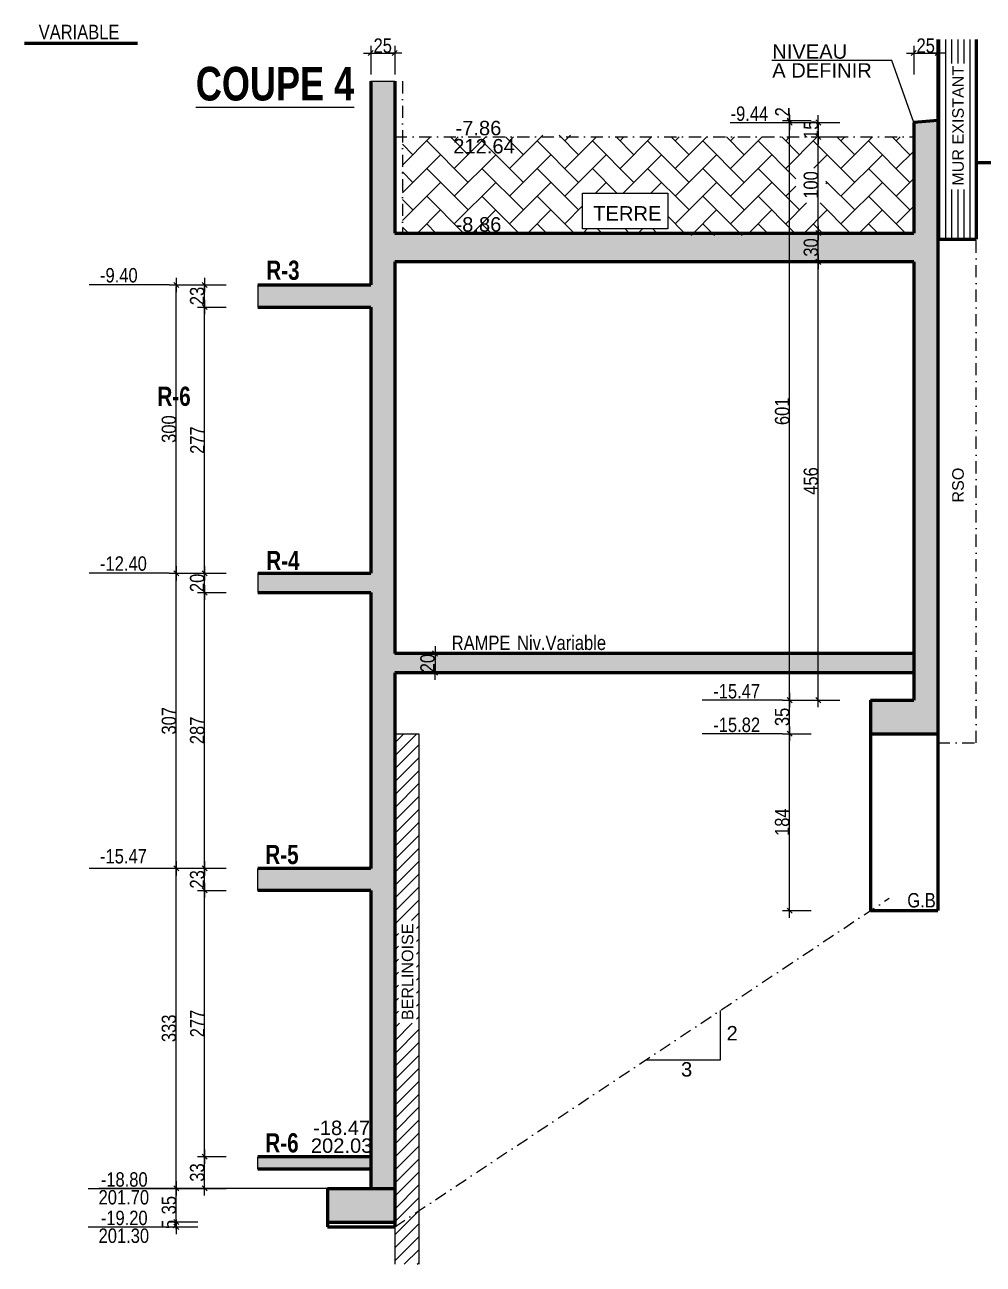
# Model space of a CAD drawing. Header units: millimetres. Extents: x -26249 to 60250, y -21218 to 23336.
# Drawn here: x 28695 to 29692, y 1160 to 2450 of the extents above; entities that cross this region are included whole.
import ezdxf
from ezdxf.enums import TextEntityAlignment as Align

# ---------------------------------------------------------------- set-up
doc = ezdxf.new("R2010")
doc.units = ezdxf.units.MM
doc.linetypes.add('TIRETPTX2', pattern=[50.8, 25.4, -12.7, 0, -12.7])
for name, color, linetype in [('01_cote_gen', 4, 'Continuous'), ('01_linteaux', 2, 'Continuous'), ('01_poch_murs', 253, 'Continuous'), ('01_texte', 230, 'Continuous'), ('AA_COTES', 2, 'Continuous')]:
    doc.layers.add(name, color=color, linetype=linetype)
doc.layers.add('01_murs_coup', color=5, linetype='Continuous', lineweight=60)
doc.styles.add('ARIAL NA', font='ARIALN.TTF')
doc.styles.add('impact', font='impact.ttf')
doc.styles.add('MATTE_TXT', font='arial.ttf')
doc.styles.add('STYLE2', font='ARIALN.TTF')
doc.dimstyles.new('JB50', dxfattribs={"dimscale": 0.1, "dimtxt": 150, "dimasz": 15, "dimexe": 0.1, "dimexo": 0.1, "dimgap": 0.09, "dimtad": 1, "dimdec": 1, "dimdsep": 46, "dimtxsty": 'STYLE2', "dimblk1": 'BOND_G', "dimblk2": 'BOND_D', "dimsah": 1, "dimcen": 1.5, "dimdle": 0.01, "dimse1": 1, "dimse2": 1, "dimclrd": 4, "dimclre": 2, "dimclrt": 6, "dimazin": 2, "dimtfac": 2.333333, "dimtdec": 1, "dimtix": 1, "dimtmove": 2, "dimatfit": 3, "dimldrblk": 'BOND_G', "dimfxl": 1, "dimtolj": 1, "dimtzin": 0, "dimarcsym": 0})

# ---------------------------------------------------------------- blocks, each defined once
blk = doc.blocks.new('BOND_G')
at = {"layer": 'AA_COTES', "color": 0}
for p, q in [((0, -5), (0, 15)), ((5, 0), (-5, 0)), ((1.77, 1.77), (-1.77, -1.77))]:
    blk.add_line(p, q, dxfattribs=at)
blk = doc.blocks.new('BOND_D')
at = {"layer": 'AA_COTES', "color": 0}
for p, q in [((5, 0), (-5, 0)), ((-1.77, -1.77), (1.77, 1.77)), ((0, 5), (0, -15))]:
    blk.add_line(p, q, dxfattribs=at)
blk = doc.blocks.new('*D1686')
at = {"layer": '01_cote_gen', "color": 4, "lineweight": -2, "transparency": 16777216}
blk.add_line((29621.2, 2420.5), (29643.2, 2420.5), dxfattribs=at)
at = {"layer": 'Defpoints', "color": 0, "transparency": 16777216}
for p in [(29644.7, 2420.5), (29619.7, 2395.2), (29644.7, 2397.2)]:
    blk.add_point(p, dxfattribs=at)
at = {"layer": '01_cote_gen', "color": 4, "lineweight": -2, "transparency": 16777216, "xscale": 1.5, "yscale": 1.5, "zscale": 1.5, "rotation": 180}
blk.add_blockref('BOND_G', (29619.7, 2420.5), dxfattribs=at)
at = {"layer": '01_cote_gen', "color": 4, "lineweight": -2, "transparency": 16777216, "xscale": 1.5, "yscale": 1.5, "zscale": 1.5}
blk.add_blockref('BOND_D', (29644.7, 2420.5), dxfattribs=at)
at = {"layer": '01_cote_gen', "color": 6, "transparency": 16777216, "insert": (29632.2, 2428.1), "char_height": 15, "attachment_point": 5, "style": 'STYLE2'}
blk.add_mtext('\\A1;25', dxfattribs=at)
blk = doc.blocks.new('*D1689')
at = {"layer": '01_cote_gen', "color": 4, "lineweight": -2, "transparency": 16777216}
blk.add_line((29520.4, 1748.7), (29520.4, 2201.7), dxfattribs=at)
at = {"layer": 'Defpoints', "color": 0, "transparency": 16777216}
for p in [(29520.4, 2203.2), (29574.7, 2203.2), (29574.7, 1747.2)]:
    blk.add_point(p, dxfattribs=at)
at = {"layer": '01_cote_gen', "color": 4, "lineweight": -2, "transparency": 16777216, "xscale": 1.5, "yscale": 1.5, "zscale": 1.5}
for name, p, rotation in [('BOND_D', (29520.4, 2203.2), 90), ('BOND_G', (29520.4, 1747.2), 270)]:
    blk.add_blockref(name, p, dxfattribs=dict(at, rotation=rotation))
at = {"layer": '01_cote_gen', "color": 6, "transparency": 16777216, "insert": (29512.8, 1975.2), "char_height": 15, "attachment_point": 5, "rotation": 90, "style": 'STYLE2'}
blk.add_mtext('\\A1;456', dxfattribs=at)
blk = doc.blocks.new('*D1691')
at = {"layer": '01_cote_gen', "color": 4, "lineweight": -2, "transparency": 16777216}
blk.add_line((29520.4, 2234.7), (29520.4, 2331.7), dxfattribs=at)
at = {"layer": 'Defpoints', "color": 0, "transparency": 16777216}
for p in [(29520.4, 2333.2), (29542.9, 2333.2), (29542.9, 2233.2)]:
    blk.add_point(p, dxfattribs=at)
at = {"layer": '01_cote_gen', "color": 4, "lineweight": -2, "transparency": 16777216, "xscale": 1.5, "yscale": 1.5, "zscale": 1.5}
for name, p, rotation in [('BOND_D', (29520.4, 2333.2), 90), ('BOND_G', (29520.4, 2233.2), 270)]:
    blk.add_blockref(name, p, dxfattribs=dict(at, rotation=rotation))
at = {"layer": '01_cote_gen', "color": 6, "transparency": 16777216, "insert": (29512.8, 2283.2), "char_height": 15, "attachment_point": 5, "rotation": 90, "style": 'STYLE2'}
blk.add_mtext('\\A1;100', dxfattribs=at)
blk = doc.blocks.new('*D1692')
at = {"layer": '01_cote_gen', "color": 4, "lineweight": -2, "transparency": 16777216}
blk.add_line((29490.6, 1713.7), (29490.6, 1745.7), dxfattribs=at)
at = {"layer": 'Defpoints', "color": 0, "transparency": 16777216}
for p in [(29490.6, 1747.2), (29544.8, 1747.2), (29544.8, 1712.2)]:
    blk.add_point(p, dxfattribs=at)
at = {"layer": '01_cote_gen', "color": 4, "lineweight": -2, "transparency": 16777216, "xscale": 1.5, "yscale": 1.5, "zscale": 1.5}
for name, p, rotation in [('BOND_D', (29490.6, 1747.2), 90), ('BOND_G', (29490.6, 1712.2), 270)]:
    blk.add_blockref(name, p, dxfattribs=dict(at, rotation=rotation))
at = {"layer": '01_cote_gen', "color": 6, "transparency": 16777216, "insert": (29482.9, 1729.7), "char_height": 15, "attachment_point": 5, "rotation": 90, "style": 'STYLE2'}
blk.add_mtext('\\A1;35', dxfattribs=at)
blk = doc.blocks.new('*D1697')
at = {"layer": '01_cote_gen', "color": 4, "lineweight": -2, "transparency": 16777216}
blk.add_line((28881.9, 1880.7), (28881.9, 2154.7), dxfattribs=at)
at = {"layer": 'Defpoints', "color": 0, "transparency": 16777216}
for p in [(28881.9, 2156.2), (28937.3, 2156.2), (28937.3, 1879.2)]:
    blk.add_point(p, dxfattribs=at)
at = {"layer": '01_cote_gen', "color": 4, "lineweight": -2, "transparency": 16777216, "xscale": 1.5, "yscale": 1.5, "zscale": 1.5}
for name, p, rotation in [('BOND_D', (28881.9, 2156.2), 90), ('BOND_G', (28881.9, 1879.2), 270)]:
    blk.add_blockref(name, p, dxfattribs=dict(at, rotation=rotation))
at = {"layer": '01_cote_gen', "color": 6, "transparency": 16777216, "insert": (28874.3, 2017.7), "char_height": 15, "attachment_point": 5, "rotation": 90, "style": 'STYLE2'}
blk.add_mtext('\\A1;277', dxfattribs=at)
blk = doc.blocks.new('*D1698')
at = {"layer": '01_cote_gen', "color": 4, "lineweight": -2, "transparency": 16777216}
blk.add_line((28881.9, 2157.7), (28881.9, 2177.7), dxfattribs=at)
at = {"layer": 'Defpoints', "color": 0, "transparency": 16777216}
for p in [(28881.9, 2179.2), (28937.3, 2179.2), (28937.3, 2156.2)]:
    blk.add_point(p, dxfattribs=at)
at = {"layer": '01_cote_gen', "color": 4, "lineweight": -2, "transparency": 16777216, "xscale": 1.5, "yscale": 1.5, "zscale": 1.5}
for name, p, rotation in [('BOND_D', (28881.9, 2179.2), 90), ('BOND_G', (28881.9, 2156.2), 270)]:
    blk.add_blockref(name, p, dxfattribs=dict(at, rotation=rotation))
at = {"layer": '01_cote_gen', "color": 6, "transparency": 16777216, "insert": (28874.2, 2167.7), "char_height": 15, "attachment_point": 5, "rotation": 90, "style": 'STYLE2'}
blk.add_mtext('\\A1;23', dxfattribs=at)
blk = doc.blocks.new('*D1690')
at = {"layer": '01_cote_gen', "color": 4, "lineweight": -2, "transparency": 16777216}
blk.add_line((29520.4, 2204.7), (29520.4, 2231.7), dxfattribs=at)
at = {"layer": 'Defpoints', "color": 0, "transparency": 16777216}
for p in [(28976.1, 2233.2), (29520.4, 2233.2), (29542.9, 2203.2)]:
    blk.add_point(p, dxfattribs=at)
at = {"layer": '01_cote_gen', "color": 4, "lineweight": -2, "transparency": 16777216, "xscale": 1.5, "yscale": 1.5, "zscale": 1.5}
for name, p, rotation in [('BOND_D', (29520.4, 2233.2), 90), ('BOND_G', (29520.4, 2203.2), 270)]:
    blk.add_blockref(name, p, dxfattribs=dict(at, rotation=rotation))
at = {"layer": '01_cote_gen', "color": 6, "transparency": 16777216, "insert": (29512.8, 2218.2), "char_height": 15, "attachment_point": 5, "rotation": 90, "style": 'STYLE2'}
blk.add_mtext('\\A1;30', dxfattribs=at)
blk = doc.blocks.new('*D1696')
at = {"layer": '01_cote_gen', "color": 4, "lineweight": -2, "transparency": 16777216}
blk.add_line((28881.9, 1573.7), (28881.9, 1857.7), dxfattribs=at)
at = {"layer": 'Defpoints', "color": 0, "transparency": 16777216}
for p in [(28881.9, 1859.2), (28937.3, 1859.2), (28904.4, 1572.2)]:
    blk.add_point(p, dxfattribs=at)
at = {"layer": '01_cote_gen', "color": 4, "lineweight": -2, "transparency": 16777216, "xscale": 1.5, "yscale": 1.5, "zscale": 1.5}
for name, p, rotation in [('BOND_D', (28881.9, 1859.2), 90), ('BOND_G', (28881.9, 1572.2), 270)]:
    blk.add_blockref(name, p, dxfattribs=dict(at, rotation=rotation))
at = {"layer": '01_cote_gen', "color": 6, "transparency": 16777216, "insert": (28874.2, 1715.7), "char_height": 15, "attachment_point": 5, "rotation": 90, "style": 'STYLE2'}
blk.add_mtext('\\A1;287', dxfattribs=at)
blk = doc.blocks.new('*D1693')
at = {"layer": '01_cote_gen', "color": 4, "lineweight": -2, "transparency": 16777216}
blk.add_line((28852.4, 1880.7), (28852.4, 2177.7), dxfattribs=at)
at = {"layer": 'Defpoints', "color": 0, "transparency": 16777216}
for p in [(28852.4, 2179.2), (29010.6, 2179.2), (28937.3, 1879.2)]:
    blk.add_point(p, dxfattribs=at)
at = {"layer": '01_cote_gen', "color": 4, "lineweight": -2, "transparency": 16777216, "xscale": 1.5, "yscale": 1.5, "zscale": 1.5}
for name, p, rotation in [('BOND_D', (28852.4, 2179.2), 90), ('BOND_G', (28852.4, 1879.2), 270)]:
    blk.add_blockref(name, p, dxfattribs=dict(at, rotation=rotation))
at = {"layer": '01_cote_gen', "color": 6, "transparency": 16777216, "insert": (28844.8, 2029.2), "char_height": 15, "attachment_point": 5, "rotation": 90, "style": 'STYLE2'}
blk.add_mtext('\\A1;300', dxfattribs=at)
blk = doc.blocks.new('*D1695')
at = {"layer": '01_cote_gen', "color": 4, "lineweight": -2, "transparency": 16777216}
blk.add_line((28881.9, 1550.7), (28881.9, 1570.7), dxfattribs=at)
at = {"layer": 'Defpoints', "color": 0, "transparency": 16777216}
for p in [(28881.9, 1572.2), (28937.3, 1572.2), (28937.3, 1549.2)]:
    blk.add_point(p, dxfattribs=at)
at = {"layer": '01_cote_gen', "color": 4, "lineweight": -2, "transparency": 16777216, "xscale": 1.5, "yscale": 1.5, "zscale": 1.5}
for name, p, rotation in [('BOND_D', (28881.9, 1572.2), 90), ('BOND_G', (28881.9, 1549.2), 270)]:
    blk.add_blockref(name, p, dxfattribs=dict(at, rotation=rotation))
at = {"layer": '01_cote_gen', "color": 6, "transparency": 16777216, "insert": (28874.2, 1560.7), "char_height": 15, "attachment_point": 5, "rotation": 90, "style": 'STYLE2'}
blk.add_mtext('\\A1;23', dxfattribs=at)
blk = doc.blocks.new('*D1694')
at = {"layer": '01_cote_gen', "color": 4, "lineweight": -2, "transparency": 16777216}
blk.add_line((28881.9, 1273.7), (28881.9, 1547.7), dxfattribs=at)
at = {"layer": 'Defpoints', "color": 0, "transparency": 16777216}
for p in [(28881.9, 1549.2), (28937.3, 1549.2), (28937.3, 1272.2)]:
    blk.add_point(p, dxfattribs=at)
at = {"layer": '01_cote_gen', "color": 4, "lineweight": -2, "transparency": 16777216, "xscale": 1.5, "yscale": 1.5, "zscale": 1.5}
for name, p, rotation in [('BOND_D', (28881.9, 1549.2), 90), ('BOND_G', (28881.9, 1272.2), 270)]:
    blk.add_blockref(name, p, dxfattribs=dict(at, rotation=rotation))
at = {"layer": '01_cote_gen', "color": 6, "transparency": 16777216, "insert": (28874.3, 1410.7), "char_height": 15, "attachment_point": 5, "rotation": 90, "style": 'STYLE2'}
blk.add_mtext('\\A1;277', dxfattribs=at)
blk = doc.blocks.new('*D1687')
at = {"layer": '01_cote_gen', "color": 4, "lineweight": -2, "transparency": 16777216}
blk.add_line((28881.9, 1860.7), (28881.9, 1877.7), dxfattribs=at)
at = {"layer": 'Defpoints', "color": 0, "transparency": 16777216}
for p in [(28874.9, 1879.2), (28881.9, 1879.2), (28904.4, 1859.2)]:
    blk.add_point(p, dxfattribs=at)
at = {"layer": '01_cote_gen', "color": 4, "lineweight": -2, "transparency": 16777216, "xscale": 1.5, "yscale": 1.5, "zscale": 1.5}
for name, p, rotation in [('BOND_D', (28881.9, 1879.2), 90), ('BOND_G', (28881.9, 1859.2), 270)]:
    blk.add_blockref(name, p, dxfattribs=dict(at, rotation=rotation))
at = {"layer": '01_cote_gen', "color": 6, "transparency": 16777216, "insert": (28874.2, 1869.2), "char_height": 15, "attachment_point": 5, "rotation": 90, "style": 'STYLE2'}
blk.add_mtext('\\A1;20', dxfattribs=at)
blk = doc.blocks.new('*D1688')
at = {"layer": '01_cote_gen', "color": 4, "lineweight": -2, "transparency": 16777216}
blk.add_line((28852.4, 1573.7), (28852.4, 1877.7), dxfattribs=at)
at = {"layer": 'Defpoints', "color": 0, "transparency": 16777216}
for p in [(28852.4, 1879.2), (28859.9, 1879.2), (28859.9, 1572.2)]:
    blk.add_point(p, dxfattribs=at)
at = {"layer": '01_cote_gen', "color": 4, "lineweight": -2, "transparency": 16777216, "xscale": 1.5, "yscale": 1.5, "zscale": 1.5}
for name, p, rotation in [('BOND_D', (28852.4, 1879.2), 90), ('BOND_G', (28852.4, 1572.2), 270)]:
    blk.add_blockref(name, p, dxfattribs=dict(at, rotation=rotation))
at = {"layer": '01_cote_gen', "color": 6, "transparency": 16777216, "insert": (28844.8, 1725.7), "char_height": 15, "attachment_point": 5, "rotation": 90, "style": 'STYLE2'}
blk.add_mtext('\\A1;307', dxfattribs=at)
blk = doc.blocks.new('*D1699')
at = {"layer": '01_cote_gen', "color": 4, "lineweight": -2, "transparency": 16777216}
blk.add_line((29056.2, 2420.5), (29078.2, 2420.5), dxfattribs=at)
at = {"layer": 'Defpoints', "color": 0, "transparency": 16777216}
for p in [(29079.7, 2420.5), (29054.7, 2391.2), (29079.7, 2391.2)]:
    blk.add_point(p, dxfattribs=at)
at = {"layer": '01_cote_gen', "color": 4, "lineweight": -2, "transparency": 16777216, "xscale": 1.5, "yscale": 1.5, "zscale": 1.5, "rotation": 180}
blk.add_blockref('BOND_G', (29054.7, 2420.5), dxfattribs=at)
at = {"layer": '01_cote_gen', "color": 4, "lineweight": -2, "transparency": 16777216, "xscale": 1.5, "yscale": 1.5, "zscale": 1.5}
blk.add_blockref('BOND_D', (29079.7, 2420.5), dxfattribs=at)
at = {"layer": '01_cote_gen', "color": 6, "transparency": 16777216, "insert": (29067.2, 2428.1), "char_height": 15, "attachment_point": 5, "style": 'STYLE2'}
blk.add_mtext('\\A1;25', dxfattribs=at)
blk = doc.blocks.new('*D1700')
at = {"layer": '01_cote_gen', "color": 4, "lineweight": -2, "transparency": 16777216}
blk.add_line((29121.6, 1794.2), (29121.6, 1777.2), dxfattribs=at)
at = {"layer": 'Defpoints', "color": 0, "transparency": 16777216}
for p in [(29109.9, 1795.7), (29109.9, 1775.7), (29121.6, 1775.7)]:
    blk.add_point(p, dxfattribs=at)
at = {"layer": '01_cote_gen', "color": 4, "lineweight": -2, "transparency": 16777216, "xscale": 1.5, "yscale": 1.5, "zscale": 1.5}
for name, p, rotation in [('BOND_G', (29121.6, 1795.7), 90), ('BOND_D', (29121.6, 1775.7), 270)]:
    blk.add_blockref(name, p, dxfattribs=dict(at, rotation=rotation))
at = {"layer": '01_cote_gen', "color": 6, "transparency": 16777216, "insert": (29113.9, 1785.7), "char_height": 15, "attachment_point": 5, "rotation": 90, "style": 'STYLE2'}
blk.add_mtext('\\A1;20', dxfattribs=at)
blk = doc.blocks.new('*D1701')
at = {"layer": '01_cote_gen', "color": 4, "lineweight": -2, "transparency": 16777216}
for p, q in [((29520.4, 2349.7), (29520.4, 2351.2)), ((29520.4, 2348.2), (29520.4, 2333.2)), ((29520.4, 2331.7), (29520.4, 2330.2))]:
    blk.add_line(p, q, dxfattribs=at)
at = {"layer": 'Defpoints', "color": 0, "transparency": 16777216}
for p in [(29569.5, 2348.2), (29520.4, 2333.2), (29569.5, 2333.2)]:
    blk.add_point(p, dxfattribs=at)
at = {"layer": '01_cote_gen', "color": 4, "lineweight": -2, "transparency": 16777216, "xscale": 1.5, "yscale": 1.5, "zscale": 1.5}
for name, p, rotation in [('BOND_G', (29520.4, 2348.2), 270), ('BOND_D', (29520.4, 2333.2), 90)]:
    blk.add_blockref(name, p, dxfattribs=dict(at, rotation=rotation))
at = {"layer": '01_cote_gen', "color": 6, "transparency": 16777216, "insert": (29512.8, 2340.7), "char_height": 15, "attachment_point": 5, "rotation": 90, "style": 'STYLE2'}
blk.add_mtext('\\A1;15', dxfattribs=at)
blk = doc.blocks.new('*D1702')
at = {"layer": '01_cote_gen', "color": 4, "lineweight": -2, "transparency": 16777216}
for p, q in [((29490.6, 2351.7), (29490.6, 2353.2)), ((29490.6, 2350.2), (29490.6, 2348.2)), ((29490.6, 2346.7), (29490.6, 2345.2))]:
    blk.add_line(p, q, dxfattribs=at)
at = {"layer": 'Defpoints', "color": 0, "transparency": 16777216}
for p in [(29490.6, 2348.2), (29539.7, 2348.2), (29564.7, 2350.2)]:
    blk.add_point(p, dxfattribs=at)
at = {"layer": '01_cote_gen', "color": 4, "lineweight": -2, "transparency": 16777216, "xscale": 1.5, "yscale": 1.5, "zscale": 1.5}
for name, p, rotation in [('BOND_G', (29490.6, 2350.2), 270), ('BOND_D', (29490.6, 2348.2), 90)]:
    blk.add_blockref(name, p, dxfattribs=dict(at, rotation=rotation))
at = {"layer": '01_cote_gen', "color": 6, "transparency": 16777216, "insert": (29483, 2359.3), "char_height": 15, "attachment_point": 5, "rotation": 90, "style": 'STYLE2'}
blk.add_mtext('\\A1;2', dxfattribs=at)
blk = doc.blocks.new('*D1703')
at = {"layer": '01_cote_gen', "color": 4, "lineweight": -2, "transparency": 16777216}
blk.add_line((29490.6, 1748.7), (29490.6, 2346.7), dxfattribs=at)
at = {"layer": 'Defpoints', "color": 0, "transparency": 16777216}
for p in [(29490.6, 2348.2), (29498.1, 2348.2), (29542.9, 1747.2)]:
    blk.add_point(p, dxfattribs=at)
at = {"layer": '01_cote_gen', "color": 4, "lineweight": -2, "transparency": 16777216, "xscale": 1.5, "yscale": 1.5, "zscale": 1.5}
for name, p, rotation in [('BOND_D', (29490.6, 2348.2), 90), ('BOND_G', (29490.6, 1747.2), 270)]:
    blk.add_blockref(name, p, dxfattribs=dict(at, rotation=rotation))
at = {"layer": '01_cote_gen', "color": 6, "transparency": 16777216, "insert": (29482.9, 2047.7), "char_height": 15, "attachment_point": 5, "rotation": 90, "style": 'STYLE2'}
blk.add_mtext('\\A1;601', dxfattribs=at)
blk = doc.blocks.new('*D1723')
at = {"layer": '01_cote_gen', "color": 4, "lineweight": -2, "transparency": 16777216}
blk.add_line((28881.9, 1240.7), (28881.9, 1270.7), dxfattribs=at)
at = {"layer": 'Defpoints', "color": 0, "transparency": 16777216}
for p in [(28881.9, 1272.2), (28904.4, 1272.2), (29009.7, 1239.2)]:
    blk.add_point(p, dxfattribs=at)
at = {"layer": '01_cote_gen', "color": 4, "lineweight": -2, "transparency": 16777216, "xscale": 1.5, "yscale": 1.5, "zscale": 1.5}
for name, p, rotation in [('BOND_D', (28881.9, 1272.2), 90), ('BOND_G', (28881.9, 1239.2), 270)]:
    blk.add_blockref(name, p, dxfattribs=dict(at, rotation=rotation))
at = {"layer": '01_cote_gen', "color": 6, "transparency": 16777216, "insert": (28874.2, 1255.7), "char_height": 15, "attachment_point": 5, "rotation": 90, "style": 'STYLE2'}
blk.add_mtext('\\A1;33', dxfattribs=at)
blk = doc.blocks.new('*D1724')
at = {"layer": '01_cote_gen', "color": 4, "lineweight": -2, "transparency": 16777216}
blk.add_line((28852.4, 1240.7), (28852.4, 1570.7), dxfattribs=at)
at = {"layer": 'Defpoints', "color": 0, "transparency": 16777216}
for p in [(28852.4, 1572.2), (28904.4, 1572.2), (28919, 1239.2)]:
    blk.add_point(p, dxfattribs=at)
at = {"layer": '01_cote_gen', "color": 4, "lineweight": -2, "transparency": 16777216, "xscale": 1.5, "yscale": 1.5, "zscale": 1.5}
for name, p, rotation in [('BOND_D', (28852.4, 1572.2), 90), ('BOND_G', (28852.4, 1239.2), 270)]:
    blk.add_blockref(name, p, dxfattribs=dict(at, rotation=rotation))
at = {"layer": '01_cote_gen', "color": 6, "transparency": 16777216, "insert": (28844.8, 1405.7), "char_height": 15, "attachment_point": 5, "rotation": 90, "style": 'STYLE2'}
blk.add_mtext('\\A1;333', dxfattribs=at)
blk = doc.blocks.new('*D1725')
at = {"layer": '01_cote_gen', "color": 4, "lineweight": -2, "transparency": 16777216}
for p, q in [((28852.4, 1205.7), (28852.4, 1207.2)), ((28852.4, 1204.2), (28852.4, 1199.2)), ((28852.4, 1197.7), (28852.4, 1196.2))]:
    blk.add_line(p, q, dxfattribs=at)
at = {"layer": 'Defpoints', "color": 0, "transparency": 16777216}
for p in [(28925.4, 1204.2), (28852.4, 1199.2), (28925.4, 1199.2)]:
    blk.add_point(p, dxfattribs=at)
at = {"layer": '01_cote_gen', "color": 4, "lineweight": -2, "transparency": 16777216, "xscale": 1.5, "yscale": 1.5, "zscale": 1.5}
for name, p, rotation in [('BOND_G', (28852.4, 1204.2), 270), ('BOND_D', (28852.4, 1199.2), 90)]:
    blk.add_blockref(name, p, dxfattribs=dict(at, rotation=rotation))
at = {"layer": '01_cote_gen', "color": 6, "transparency": 16777216, "insert": (28844.8, 1201.7), "char_height": 15, "attachment_point": 5, "rotation": 90, "style": 'STYLE2'}
blk.add_mtext('\\A1;5', dxfattribs=at)
blk = doc.blocks.new('*D1726')
at = {"layer": '01_cote_gen', "color": 4, "lineweight": -2, "transparency": 16777216}
blk.add_line((28852.4, 1205.7), (28852.4, 1237.7), dxfattribs=at)
at = {"layer": 'Defpoints', "color": 0, "transparency": 16777216}
for p in [(28852.4, 1239.2), (28925.4, 1239.2), (28925.4, 1204.2)]:
    blk.add_point(p, dxfattribs=at)
at = {"layer": '01_cote_gen', "color": 4, "lineweight": -2, "transparency": 16777216, "xscale": 1.5, "yscale": 1.5, "zscale": 1.5}
for name, p, rotation in [('BOND_D', (28852.4, 1239.2), 90), ('BOND_G', (28852.4, 1204.2), 270)]:
    blk.add_blockref(name, p, dxfattribs=dict(at, rotation=rotation))
at = {"layer": '01_cote_gen', "color": 6, "transparency": 16777216, "insert": (28844.8, 1221.7), "char_height": 15, "attachment_point": 5, "rotation": 90, "style": 'STYLE2'}
blk.add_mtext('\\A1;35', dxfattribs=at)
blk = doc.blocks.new('*D1777')
at = {"layer": '01_cote_gen', "color": 4, "lineweight": -2, "transparency": 16777216}
blk.add_line((29490.6, 1529.7), (29490.6, 1710.7), dxfattribs=at)
at = {"layer": 'Defpoints', "color": 0, "transparency": 16777216}
for p in [(29490.6, 1712.2), (29513.1, 1712.2), (29574.7, 1528.2)]:
    blk.add_point(p, dxfattribs=at)
at = {"layer": '01_cote_gen', "color": 4, "lineweight": -2, "transparency": 16777216, "xscale": 1.5, "yscale": 1.5, "zscale": 1.5}
for name, p, rotation in [('BOND_D', (29490.6, 1712.2), 90), ('BOND_G', (29490.6, 1528.2), 270)]:
    blk.add_blockref(name, p, dxfattribs=dict(at, rotation=rotation))
at = {"layer": '01_cote_gen', "color": 6, "transparency": 16777216, "insert": (29482.9, 1620.2), "char_height": 15, "attachment_point": 5, "rotation": 90, "style": 'STYLE2'}
blk.add_mtext('\\A1;184', dxfattribs=at)

msp = doc.modelspace()

# ---------------------------------------------------------------- hatches: boundary and pattern name
at = {"layer": '01_poch_murs'}
h = msp.add_hatch(dxfattribs=at)
h.set_pattern_fill('ANSI31', color=256, scale=2, angle=45)
h.set_pattern_definition([(90, (7402.799, 685.8266), (-6.35, 1e-15), [])])
h.paths.add_polyline_path([(29675.109, 2278.459), (29675.109, 2409.468), (29656.495, 2409.468), (29656.495, 2278.459)], flags=16)
h.paths.add_polyline_path([(29684.68, 2434.596), (29644.68, 2434.596), (29644.68, 2226.666), (29684.68, 2226.666)])
h = msp.add_hatch(color=256, dxfattribs=at)
h.dxf.hatch_style = 1
h.paths.add_polyline_path([(29079.68, 2391.224), (29054.68, 2391.224), (29054.68, 2179.168), (28937.265, 2179.168), (28937.265, 2156.168), (29054.68, 2156.168), (29054.68, 1879.168), (28937.265, 1879.168), (28937.265, 1859.168), (29054.68, 1859.168), (29054.68, 1572.167), (28937.265, 1572.167), (28937.265, 1549.167), (29054.68, 1549.167), (29054.68, 1239.168), (29079.68, 1239.168)])
h.paths.add_polyline_path([(29644.68, 2350.192), (29619.68, 2348.192), (29619.68, 2233.166), (29079.68, 2233.166), (29079.68, 2203.166), (29619.68, 2203.166), (29619.68, 1747.184), (29574.68, 1747.184), (29574.68, 1712.178), (29644.68, 1712.178)])
h.paths.add_polyline_path([(29619.68, 1795.703), (29079.68, 1795.703), (29079.68, 1775.703), (29619.68, 1775.703)])
h.paths.add_polyline_path([(29079.68, 1239.168), (29054.68, 1239.168), (29009.68, 1239.168), (29009.68, 1204.168), (29079.68, 1204.168)])
h.paths.add_polyline_path([(29054.68, 1272.168), (28937.265, 1272.168), (28937.265, 1259.168), (29054.68, 1259.168)], flags=17)
h = msp.add_hatch(dxfattribs=at)
h.set_pattern_fill('AR-HBONE', color=256, scale=0.2)
h.set_pattern_definition([(45, (17244.603, 777.238), (3e-15, 28.73682), [60.96, -20.32]), (135, (17258.971, 791.606), (3e-15, 28.73682), [60.96, -20.32])])
h.paths.add_polyline_path([(29619.68, 2333.166), (29087.68, 2333.166), (29087.68, 2233.166), (29619.68, 2233.166)])
h.paths.add_polyline_path([(29275.139, 2274.773), (29363.729, 2274.773), (29363.729, 2237.48), (29275.139, 2237.48)], flags=16)
h.paths.add_polyline_path([(29528.294, 2264.585), (29528.294, 2300.755), (29497.066, 2300.755), (29497.066, 2264.585)], flags=16)
h.paths.add_polyline_path([(29211.692, 2333.166), (29283.443, 2333.166), (29283.443, 2334.926), (29211.692, 2334.926)])
h.paths.add_polyline_path([(29386.403, 2230.763), (29441.824, 2230.763), (29441.824, 2233.166), (29386.403, 2233.166)])
h.paths.add_polyline_path([(29282.435, 2242.423), (29360.954, 2242.423), (29360.954, 2264.923), (29282.435, 2264.923)], flags=0)
h = msp.add_hatch(dxfattribs=at)
h.set_pattern_fill('ANSI31', color=256, scale=3)
h.set_pattern_definition([(45, (17423.439, 0.999), (-6.735192, 6.735192), [])])
h.paths.add_polyline_path([(29104.68, 1712.168), (29079.68, 1712.168), (29079.68, 1552.167), (29104.68, 1552.167)])
h.paths.add_polyline_path([(29104.68, 1552.167), (29079.68, 1552.167), (29079.68, 1239.168), (29079.68, 1199.168), (29104.68, 1215.784)])
h.paths.add_polyline_path([(29104.68, 1215.784), (29079.68, 1199.168), (29079.68, 1160.27), (29104.68, 1160.27)])
h.paths.add_polyline_path([(29102.247, 1411.115), (29102.247, 1517.94), (29083.62, 1517.94), (29083.62, 1411.115)], flags=16)

# ---------------------------------------------------------------- linework, layer by layer
at = {"layer": '01_cote_gen'}
msp.add_line((29009.68, 1239.168), (28771.833, 1239.168), dxfattribs=at)
at = {"layer": '01_linteaux', "linetype": 'TIRETPTX2', "ltscale": 0.5}
for p, q in [((29087.68, 2391.224), (29087.68, 2233.166)), ((29079.68, 2333.166), (29619.68, 2333.166)), ((29684.68, 1702.668, 517158665.099), (29684.68, 2226.666, 517158665.099)), ((29644.68, 1702.668, 517158665.099), (29684.68, 1702.668, 517158665.099)), ((29079.68, 1199.168), (29594.022, 1541.024))]:
    msp.add_line(p, q, dxfattribs=at)
at = {"layer": '01_linteaux'}
for p, q in [((29079.68, 1712.168), (29104.68, 1712.168)), ((29104.68, 1712.168), (29104.68, 1160.27)), ((29079.68, 1199.168), (29079.68, 1160.27))]:
    msp.add_line(p, q, dxfattribs=at)
at = {"layer": '01_murs_coup'}
for p, q in [((28694.325, 2430.723), (28811.903, 2430.723)), ((29644.68, 2434.596), (29644.68, 2226.666)), ((29684.68, 2434.596), (29684.68, 2226.666)), ((29054.68, 2391.224), (29054.68, 2179.168)), ((29079.68, 2391.224), (29079.68, 2233.166)), ((29644.68, 2350.192), (29619.68, 2348.192)), ((29619.68, 2348.192), (29619.68, 2233.166)), ((29644.68, 2350.192), (29644.68, 1528.168)), ((29684.68, 2306.666), (29801.333, 2306.666)), ((29079.68, 2233.166), (29619.68, 2233.166)), ((29644.68, 2226.666), (29684.68, 2226.666)), ((29619.68, 2203.166), (29079.68, 2203.166)), ((29079.68, 2203.166), (29079.68, 1795.703)), ((29619.68, 2203.166), (29619.68, 1747.184)), ((28937.265, 2179.168), (29054.68, 2179.168)), ((28937.265, 2156.168), (29054.68, 2156.168)), ((29054.68, 2156.168), (29054.68, 1879.168)), ((28937.265, 1879.168), (29054.68, 1879.168)), ((28937.265, 1859.168), (29054.68, 1859.168)), ((29054.68, 1859.168), (29054.68, 1572.167)), ((29619.68, 1795.703), (29079.68, 1795.703)), ((29619.68, 1775.703), (29079.68, 1775.703)), ((29079.68, 1775.703), (29079.68, 1239.168)), ((29574.68, 1747.184), (29619.68, 1747.184)), ((29574.68, 1747.184), (29574.68, 1528.168)), ((29574.68, 1712.178), (29644.68, 1712.178)), ((29054.68, 1572.167), (28937.265, 1572.167)), ((29054.68, 1549.167), (28937.265, 1549.167)), ((29054.68, 1549.167), (29054.68, 1239.168)), ((29574.68, 1528.168), (29644.68, 1528.168)), ((29054.68, 1272.168), (28937.265, 1272.168)), ((29054.68, 1259.168), (28937.265, 1259.168)), ((29009.68, 1239.168), (29009.68, 1199.168)), ((29009.68, 1239.168), (29079.68, 1239.168)), ((29079.68, 1239.168), (29079.68, 1199.168)), ((29009.68, 1204.168), (29079.68, 1204.168)), ((29009.68, 1199.168), (29079.68, 1199.168))]:
    msp.add_line(p, q, dxfattribs=at)
at = {"layer": '01_murs_coup', "const_width": 3}
for points in [[(28694.325, 2430.723), (28811.903, 2430.723)], [(29684.68, 2306.666), (29801.333, 2306.666)]]:
    msp.add_lwpolyline(points, dxfattribs=at)
at = {"layer": '01_poch_murs'}
for p, q in [((29054.68, 2391.224), (29079.68, 2391.224)), ((28937.265, 2179.168), (28937.265, 2156.168)), ((28937.265, 1879.168), (28937.265, 1859.168)), ((28937.265, 1549.167), (28937.265, 1572.167)), ((28937.265, 1259.168), (28937.265, 1272.168))]:
    msp.add_line(p, q, dxfattribs=at)
at = {"layer": '01_texte'}
for p, q in [((29596.927, 2412.573), (29472.04, 2412.573)), ((29619.68, 2348.192), (29596.927, 2412.573)), ((29428.849, 2348.166), (29483.06, 2348.166)), ((28844.929, 2179.168), (28761.549, 2179.168)), ((28844.929, 1879.168), (28761.549, 1879.168)), ((29483.06, 1747.184), (29399.68, 1747.184)), ((29483.06, 1712.178), (29399.68, 1712.178)), ((28844.929, 1572.167), (28761.549, 1572.167)), ((29418.174, 1424.147), (29418.174, 1372.442)), ((29418.174, 1372.442), (29340.616, 1372.442)), ((28760.707, 1239.168), (28844.929, 1239.168)), ((28760.707, 1199.168), (28844.929, 1199.168))]:
    msp.add_line(p, q, dxfattribs=at)
msp.add_lwpolyline([(29275.139, 2274.773), (29363.729, 2274.773), (29363.729, 2237.48), (29275.139, 2237.48)], close=True, dxfattribs=at)

# ---------------------------------------------------------------- texts
for s, height, style, p in [('VARIABLE', 15, 'ARIAL NA', (28709.197, 2434.879)), ('NIVEAU', 15, 'MATTE_TXT', (29472.487, 2414.581)), ('A DEFINIR', 15, 'MATTE_TXT', (29472.487, 2394.891)), ('-9.44', 15, 'ARIAL NA', (29429.186, 2349.94)), ('-7.86', 15, 'MATTE_TXT', (29142.861, 2334.94)), ('212.64', 15, 'MATTE_TXT', (29140.549, 2316.035)), ('TERRE', 15, 'MATTE_TXT', (29286.185, 2246.173)), ('-8.86', 15, 'MATTE_TXT', (29142.861, 2234.695)), ('-9.40', 15, 'ARIAL NA', (28773.013, 2181.786)), ('R-3', 20, 'impact', (28946.109, 2184.542)), ('R-6', 20, 'impact', (28832.769, 2053.332)), ('-12.40', 15, 'ARIAL NA', (28773.013, 1881.786)), ('R-4', 20, 'impact', (28946.109, 1882.437)), ('RAMPE', 15, 'ARIAL NA', (29139.011, 1799.272)), ('Niv.Variable', 15, 'ARIAL NA', (29206.983, 1799.345)), ('-15.47', 15, 'ARIAL NA', (29411.144, 1748.985)), ('-15.82', 15, 'ARIAL NA', (29411.144, 1713.978)), ('-15.47', 15, 'ARIAL NA', (28773.013, 1577.233)), ('R-5', 20, 'impact', (28945.077, 1576.596)), ('G.B', 15, 'ARIAL NA', (29613.037, 1531.449)), ('2', 15, 'MATTE_TXT', (29424.967, 1393.105)), ('3', 15, 'MATTE_TXT', (29377.612, 1355.544)), ('-18.47', 15, 'MATTE_TXT', (28994.716, 1294.658)), ('R-6', 20, 'impact', (28945.077, 1276.597)), ('202.03', 15, 'MATTE_TXT', (28992.404, 1276.153)), ('-18.80', 15, 'ARIAL NA', (28773.83, 1240.942)), ('201.70', 15, 'ARIAL NA', (28771.518, 1222.437)), ('-19.20', 15, 'ARIAL NA', (28773.83, 1200.942)), ('201.30', 15, 'ARIAL NA', (28771.518, 1182.437))]:
    msp.add_text(s, height=height, dxfattribs=dict(at, style=style)).set_placement(p)
at = {"layer": '01_texte', "style": 'impact'}
msp.add_text('%%UCOUPE 4', height=35, dxfattribs=at).set_placement((28955.127, 2360.615), align=Align.BOTTOM_CENTER)
at = {"layer": '01_texte', "style": 'MATTE_TXT'}
for s, p in [('MUR EXISTANT', (29671.802, 2282.485)), ('RSO', (29671.802, 1952.743)), ('BERLINOISE', (29098.938, 1414.219))]:
    msp.add_text(s, height=12, rotation=90, dxfattribs=at).set_placement(p)

# ---------------------------------------------------------------- dimensions: what is measured, and where the dimension line sits
at = {"layer": '01_cote_gen'}
for base, p1, p2, picture, middle in [((29079.68, 2420.47), (29054.68, 2391.224), (29079.68, 2391.224), '*D1699', (29067.18, 2428.137)), ((29644.68, 2420.47), (29619.68, 2395.209), (29644.68, 2397.209), '*D1686', (29632.18, 2428.137))]:
    dim = msp.add_linear_dim(base=base, p1=p1, p2=p2, dimstyle='JB50', dxfattribs=at)
    dim.commit()
    dim.dimension.update_dxf_attribs({"geometry": picture, "text_midpoint": middle})
dim = msp.add_linear_dim(base=(29490.56, 2348.166), p1=(29564.672, 2350.166), p2=(29539.672, 2348.166), angle=90, dimstyle='JB50', dxfattribs=at)
dim.commit()
dim.dimension.update_dxf_attribs({"geometry": '*D1702', "text_midpoint": (29483.02, 2359.34), "dimtype": 160})
for base, p1, p2, picture, middle in [((29490.56, 2348.166), (29542.93, 1747.184), (29498.06, 2348.166), '*D1703', (29482.892, 2047.675)), ((29520.43, 2333.166), (29569.542, 2348.166), (29569.542, 2333.166), '*D1701', (29512.762, 2340.666)), ((29520.43, 2333.166), (29542.93, 2233.166), (29542.93, 2333.166), '*D1691', (29512.762, 2283.166)), ((29520.43, 2233.166), (29542.93, 2203.166), (28976.066, 2233.166), '*D1690', (29512.762, 2218.166)), ((29520.43, 2203.166), (29574.68, 1747.184), (29574.68, 2203.166), '*D1689', (29512.762, 1975.175)), ((28852.429, 2179.168), (28937.265, 1879.168), (29010.554, 2179.168), '*D1693', (28844.761, 2029.168)), ((28881.885, 2179.168), (28937.265, 2156.168), (28937.265, 2179.168), '*D1698', (28874.217, 2167.668)), ((28881.885, 2156.168), (28937.265, 1879.168), (28937.265, 2156.168), '*D1697', (28874.345, 2017.668)), ((28852.429, 1879.168), (28859.929, 1572.167), (28859.929, 1879.168), '*D1688', (28844.761, 1725.668)), ((28881.885, 1879.168), (28904.385, 1859.168), (28874.929, 1879.168), '*D1687', (28874.217, 1869.168)), ((28881.885, 1859.168), (28904.385, 1572.167), (28937.265, 1859.168), '*D1696', (28874.217, 1715.668)), ((29121.556, 1775.681), (29109.922, 1795.703), (29109.922, 1775.681), '*D1700', (29113.888, 1785.692)), ((29490.56, 1747.184), (29544.81, 1712.178), (29544.81, 1747.184), '*D1692', (29482.892, 1729.681)), ((29490.56, 1712.178), (29574.68, 1528.168), (29513.06, 1712.178), '*D1777', (29482.892, 1620.173)), ((28852.429, 1572.167), (28918.996, 1239.168), (28904.385, 1572.167), '*D1724', (28844.761, 1405.668)), ((28881.885, 1572.167), (28937.265, 1549.167), (28937.265, 1572.167), '*D1695', (28874.217, 1560.667)), ((28881.885, 1549.167), (28937.265, 1272.168), (28937.265, 1549.167), '*D1694', (28874.345, 1410.668)), ((28881.885, 1272.168), (29009.68, 1239.168), (28904.385, 1272.168), '*D1723', (28874.217, 1255.668)), ((28852.429, 1239.168), (28925.435, 1204.168), (28925.435, 1239.168), '*D1726', (28844.761, 1221.668)), ((28852.429, 1199.168), (28925.435, 1204.168), (28925.435, 1199.168), '*D1725', (28844.792, 1201.668))]:
    dim = msp.add_linear_dim(base=base, p1=p1, p2=p2, angle=90, dimstyle='JB50', dxfattribs=at)
    dim.commit()
    dim.dimension.update_dxf_attribs({"geometry": picture, "text_midpoint": middle})

doc.saveas('drawing.dxf')
